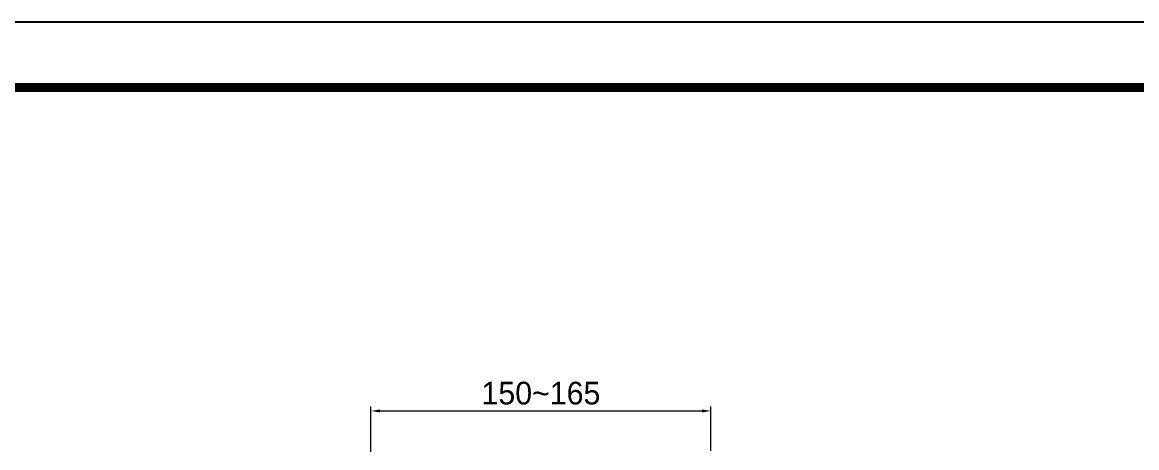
# Model space of a CAD drawing. Extents: x 0 to 1693, y 0 to 1240.
# Drawn here: x 491.6 to 983.3, y 1052.4 to 1240.2 of the extents above; entities that cross this region are included whole.
import ezdxf

# ---------------------------------------------------------------- set-up
doc = ezdxf.new("R2010")
doc.units = 0
doc.header["$LTSCALE"] = 14
doc.header["$MEASUREMENT"] = 0
doc.header["$PDMODE"] = 3
doc.header["$PDSIZE"] = -10
doc.layers.get('0').update_dxf_attribs({"linetype": 'CONTINUOUS'})
doc.layers.get('DEFPOINTS').update_dxf_attribs({"linetype": 'CONTINUOUS'})
doc.styles.add('Daelim Dimension', font='')
doc.styles.get('Daelim Dimension').set_extended_font_data('나눔고딕')
doc.dimstyles.new('DEFAULT', dxfattribs={"dimscale": 2, "dimtxt": 2, "dimasz": 2, "dimexe": 0, "dimexo": 2, "dimgap": 1, "dimtad": 1, "dimdec": 1, "dimzin": 9, "dimdsep": 46, "dimtxsty": 'Daelim Dimension', "dimcen": 0.5, "dimclrd": 252, "dimclre": 252, "dimclrt": 3, "dimadec": 1, "dimazin": 0, "dimtfac": 1, "dimtdec": 1, "dimtix": 1, "dimtmove": 0, "dimatfit": 3, "dimfxl": 1, "dimtolj": 1, "dimtzin": 1, "dimlwd": 9, "dimlwe": 9, "dimarcsym": 0})

# ---------------------------------------------------------------- blocks, each defined once
blk = doc.blocks.new('*D0')
at = {"color": 5, "lineweight": 9, "ltscale": 0.5, "transparency": 16777216}
for p, q in [((645.45, 1050.63), (645.45, 1070.66)), ((649.45, 1068.66), (791.45, 1068.66)), ((795.45, 1051.06), (795.45, 1070.66))]:
    blk.add_line(p, q, dxfattribs=at)
at = {"color": 5, "ltscale": 0.5, "transparency": 16777216}
for points in [[(649.45, 1069.32), (649.45, 1067.99), (645.45, 1068.66)], [(791.45, 1069.32), (791.45, 1067.99), (795.45, 1068.66)]]:
    blk.add_solid(points, dxfattribs=at)
at = {"layer": 'DEFPOINTS', "color": 0, "ltscale": 0.5, "transparency": 16777216}
for p in [(795.45, 1068.66), (645.45, 1046.63), (795.45, 1047.06)]:
    blk.add_point(p, dxfattribs=at)
at = {"color": 7, "ltscale": 0.5, "transparency": 16777216, "insert": (720.45, 1081.54), "char_height": 10, "attachment_point": 2, "style": 'Daelim Dimension'}
blk.add_mtext('\\A1;150~165', dxfattribs=at)

msp = doc.modelspace()

# ---------------------------------------------------------------- linework, layer by layer
at = {"ltscale": 0.5}
msp.add_lwpolyline([(0, 0), (1692.6, 0), (1692.6, 1240.2), (0, 1240.2)], close=True, dxfattribs=at)
at = {"color": 5, "linetype": 'ByBlock', "lineweight": 200, "const_width": 3.9}
msp.add_lwpolyline([(27.22, 53.1), (1665.22, 53.1), (1665.22, 1211.4), (27.22, 1211.4)], close=True, dxfattribs=at)

# ---------------------------------------------------------------- dimensions: what is measured, and where the dimension line sits
at = {"color": 5, "ltscale": 0.5}
dim = msp.add_linear_dim(base=(795.45, 1068.66), p1=(645.45, 1046.63), p2=(795.45, 1047.06), text='<>~165', dimstyle='DEFAULT', override={"dimtxt": 5, "dimexe": 1, "dimclrd": 5, "dimclre": 5, "dimclrt": 7}, dxfattribs=at)
dim.commit()
dim.dimension.update_dxf_attribs({"geometry": '*D0', "text_midpoint": (720.45, 1068.66), "dimtype": 160})

doc.saveas('drawing.dxf')
